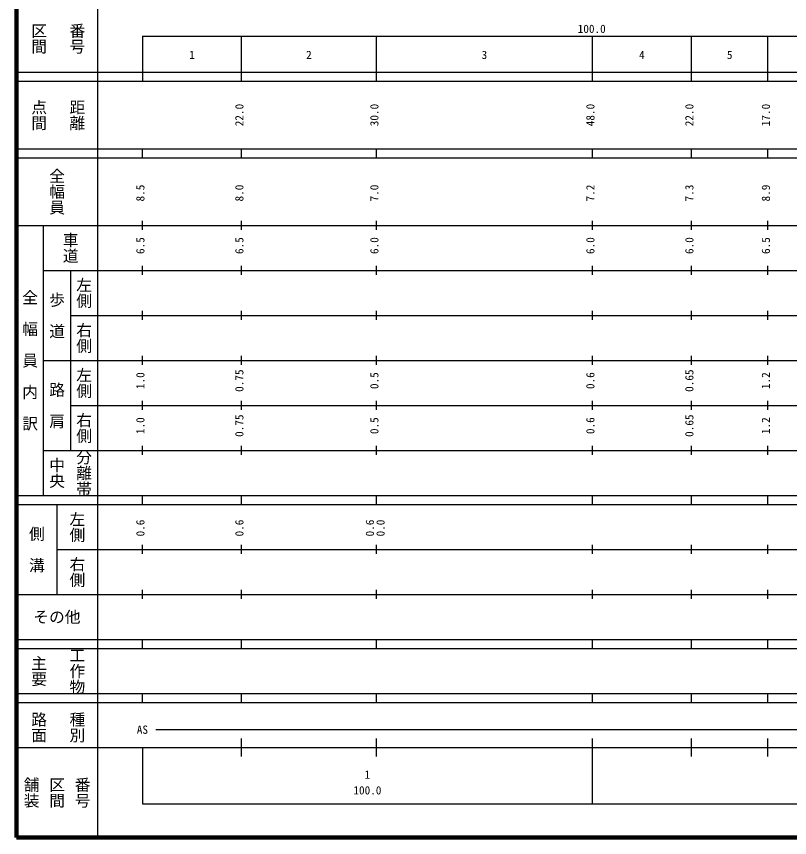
# Model space of a CAD drawing. Units: millimetres on the paper, enlarged 1000 times. Extents: x 40000 to 2497605, y 20000 to 1622130.
# Drawn here: x 40000 to 211817, y 20000 to 202409 of the extents above; entities that cross this region are included whole.
import ezdxf
from ezdxf.enums import TextEntityAlignment as Align

# ---------------------------------------------------------------- set-up
doc = ezdxf.new("R2010")
doc.units = ezdxf.units.MM
doc.header["$LTSCALE"] = 1000
doc.layers.add('M-TTL', color=2, linetype='Continuous', lineweight=140)
doc.layers.add('M-TTL-BAND', color=7, linetype='Continuous', lineweight=25)
doc.styles.add('@ＭＳ ゴシック', font='')
doc.styles.add('ＭＳ ゴシック', font='')
doc.styles.get('@ＭＳ ゴシック').set_extended_font_data('@MS Gothic')
doc.styles.get('ＭＳ ゴシック').set_extended_font_data('MS Gothic')

msp = doc.modelspace()

# ---------------------------------------------------------------- linework, layer by layer
at = {"layer": 'M-TTL'}
for p, q in [((40000, 380000), (40000, 20000)), ((40000, 20000), (680000, 20000))]:
    msp.add_line(p, q, dxfattribs=at)
at = {"layer": 'M-TTL-BAND'}
for p, q in [((58000, 370000), (58000, 20000)), ((68000, 198000), (579000, 198000)), ((68000, 198000), (68000, 188000)), ((90000, 188000), (90000, 198000)), ((120000, 188000), (120000, 198000)), ((168000, 188000), (168000, 198000)), ((190000, 188000), (190000, 198000)), ((207000, 188000), (207000, 198000)), ((40000, 190000), (579000, 190000)), ((40000, 188000), (579000, 188000)), ((40000, 173000), (579000, 173000)), ((68000, 171000), (68000, 173000)), ((90000, 171000), (90000, 173000)), ((120000, 171000), (120000, 173000)), ((168000, 171000), (168000, 173000)), ((190000, 171000), (190000, 173000)), ((207000, 171000), (207000, 173000)), ((40000, 171000), (579000, 171000)), ((68000, 155000), (68000, 157000)), ((90000, 155000), (90000, 157000)), ((120000, 155000), (120000, 157000)), ((168000, 155000), (168000, 157000)), ((190000, 155000), (190000, 157000)), ((207000, 155000), (207000, 157000)), ((40000, 156000), (579000, 156000)), ((46000, 96000), (46000, 156000)), ((46000, 146000), (579000, 146000)), ((52000, 146000), (52000, 106000)), ((68000, 145000), (68000, 147000)), ((90000, 145000), (90000, 147000)), ((120000, 145000), (120000, 147000)), ((168000, 145000), (168000, 147000)), ((190000, 145000), (190000, 147000)), ((207000, 145000), (207000, 147000)), ((68000, 135000), (68000, 137000)), ((90000, 135000), (90000, 137000)), ((120000, 135000), (120000, 137000)), ((168000, 135000), (168000, 137000)), ((190000, 135000), (190000, 137000)), ((207000, 135000), (207000, 137000)), ((52000, 136000), (579000, 136000)), ((46000, 126000), (579000, 126000)), ((68000, 125000), (68000, 127000)), ((90000, 125000), (90000, 127000)), ((120000, 125000), (120000, 127000)), ((168000, 125000), (168000, 127000)), ((190000, 125000), (190000, 127000)), ((207000, 125000), (207000, 127000)), ((68000, 115000), (68000, 117000)), ((90000, 115000), (90000, 117000)), ((120000, 115000), (120000, 117000)), ((168000, 115000), (168000, 117000)), ((190000, 115000), (190000, 117000)), ((207000, 115000), (207000, 117000)), ((52000, 116000), (579000, 116000)), ((46000, 106000), (579000, 106000)), ((68000, 105000), (68000, 107000)), ((90000, 105000), (90000, 107000)), ((120000, 105000), (120000, 107000)), ((168000, 105000), (168000, 107000)), ((190000, 105000), (190000, 107000)), ((207000, 105000), (207000, 107000)), ((40000, 96000), (579000, 96000)), ((68000, 94000), (68000, 96000)), ((90000, 94000), (90000, 96000)), ((120000, 94000), (120000, 96000)), ((168000, 94000), (168000, 96000)), ((190000, 94000), (190000, 96000)), ((207000, 94000), (207000, 96000)), ((40000, 94000), (579000, 94000)), ((49000, 94000), (49000, 74000)), ((49000, 84000), (579000, 84000)), ((68000, 83000), (68000, 85000)), ((90000, 83000), (90000, 85000)), ((120000, 83000), (120000, 85000)), ((168000, 83000), (168000, 85000)), ((190000, 83000), (190000, 85000)), ((207000, 83000), (207000, 85000)), ((68000, 73000), (68000, 75000)), ((90000, 73000), (90000, 75000)), ((120000, 73000), (120000, 75000)), ((168000, 73000), (168000, 75000)), ((190000, 73000), (190000, 75000)), ((207000, 73000), (207000, 75000)), ((40000, 74000), (579000, 74000)), ((40000, 64000), (579000, 64000)), ((68000, 62000), (68000, 64000)), ((90000, 62000), (90000, 64000)), ((120000, 62000), (120000, 64000)), ((168000, 62000), (168000, 64000)), ((190000, 62000), (190000, 64000)), ((207000, 62000), (207000, 64000)), ((40000, 62000), (579000, 62000)), ((40000, 52000), (579000, 52000)), ((68000, 50000), (68000, 52000)), ((90000, 50000), (90000, 52000)), ((120000, 50000), (120000, 52000)), ((168000, 50000), (168000, 52000)), ((190000, 50000), (190000, 52000)), ((207000, 50000), (207000, 52000)), ((40000, 50000), (579000, 50000)), ((71000, 44000), (565000, 44000)), ((90000, 38000), (90000, 42000)), ((120000, 38000), (120000, 42000)), ((168000, 27500), (168000, 42000)), ((190000, 38000), (190000, 42000)), ((207000, 38000), (207000, 42000)), ((40000, 40000), (579000, 40000)), ((68000, 40000), (68000, 27500)), ((68000, 27500), (579000, 27500))]:
    msp.add_line(p, q, dxfattribs=at)

# ---------------------------------------------------------------- texts
at = {"layer": 'M-TTL-BAND', "style": '@ＭＳ ゴシック'}
for s, p in [('番号', (53500, 197500)), ('区間', (45000, 197500)), ('点間', (45000, 180500)), ('距離', (53500, 180500)), ('全幅員', (49000, 163500)), ('車道', (52000, 151000)), ('左側', (55000, 141000)), ('全\u3000幅\u3000員\u3000内\u3000訳', (43000, 126000)), ('歩\u3000道', (49000, 136000)), ('右側', (55000, 131000)), ('左側', (55000, 121000)), ('路\u3000肩', (49000, 116000)), ('右側', (55000, 111000)), ('分離帯', (55000, 101000)), ('中央', (49000, 101000)), ('左側', (53500, 89000)), ('側\u3000溝', (44500, 84000)), ('右側', (53500, 79000)), ('主要', (45000, 57000)), ('工作物', (53500, 57000)), ('路面', (45000, 44500)), ('種別', (53500, 44500)), ('舗装', (43333, 30000)), ('区間', (49000, 30000)), ('番号', (54667, 30000))]:
    msp.add_text(s, height=2566, rotation=270, dxfattribs=at).set_placement(p, align=Align.MIDDLE_CENTER)
at = {"layer": 'M-TTL-BAND', "style": 'ＭＳ ゴシック'}
for s, p in [('100.0', (167844, 198195)), ('1', (79000, 192405)), ('2', (105000, 192405)), ('3', (144000, 192405)), ('4', (179000, 192405)), ('5', (198500, 192405)), ('AS', (68000, 42500)), ('1', (118000, 32523)), ('100.0', (118000, 29033))]:
    msp.add_text(s, height=1833, dxfattribs=at).set_placement(p, align=Align.BOTTOM_CENTER)
for s, p in [('22.0', (91000, 180500)), ('30.0', (121000, 180500)), ('48.0', (169000, 180500)), ('22.0', (191000, 180500)), ('17.0', (208000, 180500)), ('8.5', (69000, 163174)), ('8.0', (91000, 163174)), ('7.0', (121000, 163174)), ('7.2', (169000, 163174)), ('7.3', (191000, 163174)), ('8.9', (208000, 163174)), ('6.0', (121000, 151500)), ('6.0', (169000, 151500)), ('6.0', (191000, 151500)), ('6.5', (69000, 151500)), ('6.5', (91000, 151500)), ('6.5', (208000, 151500)), ('1.0', (69000, 121500)), ('0.75', (91000, 121500)), ('0.5', (121000, 121500)), ('0.6', (169000, 121500)), ('0.65', (191000, 121500)), ('1.2', (208000, 121500)), ('1.0', (69000, 111500)), ('0.75', (91000, 111500)), ('0.5', (121000, 111500)), ('0.6', (169000, 111500)), ('0.65', (191000, 111500)), ('1.2', (208000, 111500)), ('0.6', (69000, 88764)), ('0.6', (91000, 88764)), ('0.6', (120000, 88764)), ('0.0', (122370, 88764))]:
    msp.add_text(s, height=1833, rotation=90, dxfattribs=at).set_placement(p, align=Align.BOTTOM_CENTER)
msp.add_text('その他', height=2566, dxfattribs=at).set_placement((49000, 69000), align=Align.MIDDLE_CENTER)

doc.saveas('drawing.dxf')
